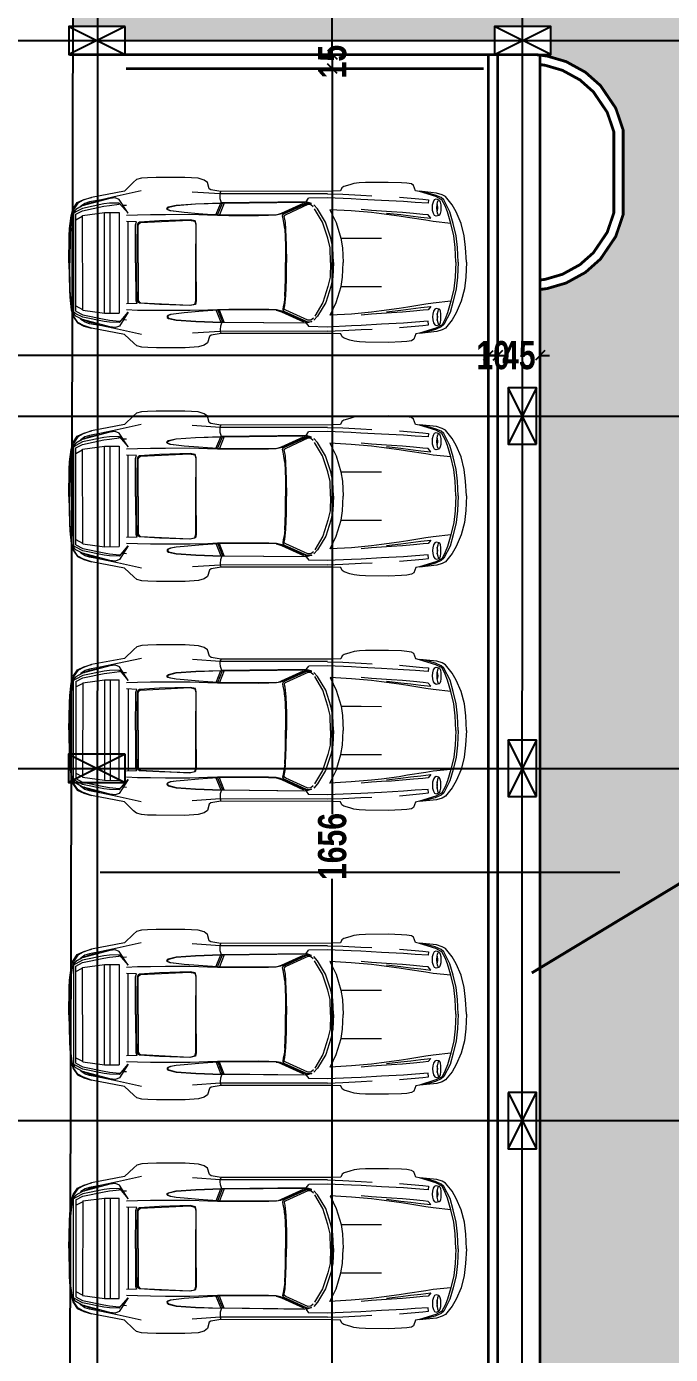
# Model space of a CAD drawing. Extents: x 285329 to 658348, y -83126 to -16980.
# Drawn here: x 332954 to 333639, y -41972 to -40558 of the extents above; entities that cross this region are included whole.
import ezdxf

# ---------------------------------------------------------------- set-up
doc = ezdxf.new("R2010")
doc.units = 0
doc.layers.get('0').update_dxf_attribs({"linetype": 'CONTINUOUS'})
doc.layers.get('DEFPOINTS').update_dxf_attribs({"color": 9, "linetype": 'CONTINUOUS'})
for name, color, linetype, lineweight in [('A-text finishing', 6, 'CONTINUOUS', 13), ('FIGURES', 153, 'CONTINUOUS', 0), ('VIS', 8, 'CONTINUOUS', 18)]:
    doc.layers.add(name, color=color, linetype=linetype, lineweight=lineweight)
for name, color, linetype in [('AXIS', 1, 'CONTINUOUS'), ('COLUMN', 5, 'CONTINUOUS'), ('FURNITURE', 4, 'CONTINUOUS'), ('HATCH', 8, 'CONTINUOUS'), ('WALL', 7, 'CONTINUOUS')]:
    doc.layers.add(name, color=color, linetype=linetype)
doc.styles.add('CITYBLUEPRINT', font='cityb___.ttf', dxfattribs={"width": 0.8})
doc.dimstyles.new('50', dxfattribs={"dimtxt": 30, "dimasz": 10, "dimexe": 5, "dimexo": 6, "dimgap": 5, "dimtad": 0, "dimdec": 0, "dimdsep": 46, "dimtxsty": 'CITYBLUEPRINT', "dimblk1": 'OBLIQUE', "dimblk2": 'OBLIQUE', "dimsah": 1, "dimcen": 0.05, "dimdle": 0.03, "dimclre": 22, "dimclrt": 7, "dimadec": 0, "dimazin": 0, "dimtfac": 1, "dimtdec": 0, "dimtix": 1, "dimtmove": 0, "dimatfit": 3, "dimldrblk": 'OBLIQUE', "dimfxl": 1, "dimtolj": 1, "dimtzin": 0, "dimarcsym": 0})

# ---------------------------------------------------------------- blocks, each defined once
blk = doc.blocks.new('XREF1$0$02PCAR09')
at = {"color": 0, "linetype": 'ByBlock'}
for p, q in [((-139.39, 33.77), (-143.26, 30.05)), ((-138.14, 34.83), (-139.39, 33.77)), ((-136.04, 35.43), (-138.14, 34.83)), ((-133.57, 35.58), (-136.04, 35.43)), ((-129.86, 35.7), (-133.57, 35.58)), ((-117.88, 35.7), (-129.86, 35.7)), ((-112.33, 35.34), (-117.88, 35.7)), ((-109.85, 34.59), (-112.33, 35.34)), ((-108.47, 33.6), (-109.85, 34.59)), ((-107.73, 30.95), (-108.47, 33.6)), ((-42.26, 33.45), (-44.85, 33.29)), ((-32.75, 33.53), (-42.26, 33.45)), ((-27.18, 33.31), (-32.75, 33.53)), ((-143.26, 30.05), (-157.04, 27.42)), ((-146.25, 27.9), (-152.81, 26.43)), ((-136.16, 30.07), (-146.25, 27.9)), ((-103.18, 28.82), (-114.79, 29.59)), ((-107, 30.43), (-107.73, 30.95)), ((-102.8, 29.76), (-107, 30.43)), ((-103.18, 28.82), (-102.8, 29.76)), ((-58.2, 28.79), (-103.18, 28.82)), ((-103.18, 28.09), (-103.18, 28.82)), ((-103.06, 26.7), (-103.18, 28.09)), ((-56.22, 29.83), (-102.8, 29.76)), ((-58.2, 28.77), (-51.78, 28.55)), ((-52.64, 29.95), (-56.22, 29.83)), ((-52.16, 31.23), (-52.64, 29.95)), ((-51.29, 31.76), (-52.16, 31.23)), ((-51.78, 28.55), (-44.15, 28.14)), ((-48.85, 32.53), (-51.29, 31.76)), ((-47.09, 33.02), (-48.85, 32.53)), ((-44.85, 33.29), (-47.09, 33.02)), ((-44.15, 28.14), (-39.54, 27.93)), ((-24.96, 33.14), (-27.18, 33.31)), ((-22.98, 32.83), (-24.96, 33.14)), ((-22.13, 32.24), (-22.98, 32.83)), ((-21.22, 30), (-22.13, 32.24)), ((-19.65, 29.66), (-21.22, 30)), ((-12.48, 29.04), (-19.65, 29.78)), ((-12.79, 27.56), (-19.65, 29.66)), ((-13.04, 28.18), (-17.96, 29.55)), ((-10.59, 27.09), (-13.04, 28.18)), ((-10.14, 28.29), (-12.48, 29.04)), ((-8.78, 27.56), (-10.14, 28.29)), ((-165.56, 19.69), (-164.79, 22.49)), ((-164.42, 22.49), (-165.19, 19.69)), ((-164.79, 22.49), (-162.98, 25.22)), ((-163.6, 22.32), (-164.59, 21.21)), ((-162.81, 24.98), (-164.42, 22.49)), ((-160.88, 23.8), (-163.6, 22.32)), ((-160.77, 22.81), (-163.6, 21.32)), ((-162.98, 25.22), (-160.29, 26.5)), ((-160.49, 26.23), (-162.81, 24.98)), ((-161.5, 23.73), (-161.74, 23.33)), ((-159.78, 24.91), (-161.5, 23.73)), ((-149.39, 26.87), (-160.88, 23.8)), ((-151.85, 24.65), (-160.77, 22.81)), ((-160.77, 21.82), (-151.85, 23.66)), ((-157.04, 27.42), (-160.49, 26.23)), ((-160.29, 26.5), (-157.04, 27.42)), ((-159.78, 24.24), (-160.17, 23.99)), ((-157.91, 25.53), (-159.78, 24.91)), ((-157.91, 25.01), (-159.78, 24.24)), ((-152.81, 26.43), (-157.91, 25.53)), ((-153.83, 25.85), (-157.91, 25.01)), ((-153.47, 26.28), (-153.83, 25.85)), ((-149.51, 24.91), (-151.85, 24.65)), ((-151.85, 23.66), (-149.51, 24.04)), ((-145.43, 25.03), (-149.51, 24.91)), ((-149.51, 24.04), (-145.43, 24.53)), ((-147.04, 27.13), (-149.39, 26.87)), ((-145.43, 26.52), (-147.04, 27.13)), ((-141.73, 20.71), (-145.43, 26.52)), ((-145.43, 25.03), (-141.73, 20.73)), ((-145.43, 24.53), (-145.43, 25.03)), ((-142.39, 24.02), (-143.85, 23.95)), ((-125.42, 22.45), (-125.37, 22.96)), ((-125.08, 22.11), (-125.42, 22.45)), ((-125.37, 22.96), (-124.86, 23.34)), ((-125.15, 22.43), (-125.13, 22.84)), ((-124.89, 22.11), (-125.15, 22.43)), ((-125.13, 22.84), (-124.69, 23.22)), ((-124.86, 23.34), (-121.58, 24.14)), ((-124.69, 23.22), (-121.6, 24.01)), ((-121.6, 24.01), (-113.44, 24.57)), ((-121.58, 24.14), (-113.44, 24.69)), ((-113.44, 24.69), (-102.68, 25.08)), ((-113.44, 24.57), (-102.68, 24.96)), ((-104.9, 20.03), (-102.9, 24.96)), ((-104.22, 19.99), (-102.17, 24.96)), ((-101.45, 24.96), (-103.47, 19.98)), ((-102.68, 25.44), (-103.06, 26.7)), ((-67.1, 25.44), (-102.68, 25.06)), ((-102.68, 25.08), (-102.68, 25.44)), ((-102.68, 24.94), (-67.65, 25.32)), ((-102.68, 25.06), (-102.68, 24.94)), ((-77.45, 20.66), (-68.24, 24.88)), ((-67.39, 24.89), (-76.59, 20.66)), ((-76.17, 20.52), (-66.86, 24.77)), ((-66.4, 24.24), (-75.65, 20.03)), ((-66.42, 25.2), (-67.39, 24.89)), ((-67.1, 25.46), (-66.11, 26.89)), ((-67.1, 25.54), (-67.1, 25.54)), ((-64.81, 24.72), (-67.1, 25.46)), ((-66.86, 24.77), (-65.78, 24.81)), ((-65.14, 24.16), (-66.4, 24.24)), ((-58.32, 27.06), (-66.11, 26.89)), ((-65.78, 24.81), (-64.81, 24.72)), ((-64.13, 23.29), (-65.14, 24.16)), ((-62.4, 22.49), (-63.89, 24.21)), ((-60.22, 16.82), (-63.6, 22.49)), ((-58.97, 16.82), (-62.4, 22.49)), ((-48.2, 26.63), (-58.32, 27.06)), ((-44.15, 26.41), (-48.2, 26.63)), ((-35.6, 25.95), (-44.15, 26.41)), ((-26.33, 25.46), (-35.6, 25.95)), ((-28.03, 27.35), (-18.29, 26.45)), ((-21.41, 25.08), (-26.33, 25.46)), ((-16.03, 24.72), (-21.41, 25.08)), ((-18.29, 26.45), (-15.88, 26.19)), ((-15.88, 26.19), (-16.03, 24.72)), ((-14.22, 22.91), (-14.12, 24.14)), ((-14.12, 21.68), (-14.22, 22.91)), ((-14.12, 24.14), (-13.76, 25.41)), ((-13.76, 25.41), (-13.28, 26.26)), ((-13.28, 26.26), (-12.67, 26.55)), ((-10.26, 26.19), (-12.79, 27.56)), ((-12.67, 26.55), (-11.49, 26.19)), ((-12.31, 22.86), (-12.22, 24.26)), ((-12.24, 21.56), (-12.31, 22.86)), ((-12.04, 22.86), (-12.24, 21.56)), ((-12.22, 24.26), (-12.07, 25.22)), ((-12.22, 24.26), (-12.04, 22.86)), ((-12.07, 25.22), (-11.81, 25.93)), ((-11.81, 25.93), (-11.49, 26.19)), ((-11.49, 26.19), (-11.18, 25.93)), ((-11.18, 25.93), (-10.93, 25.22)), ((-10.93, 25.22), (-10.74, 24.13)), ((-10.74, 24.13), (-10.69, 22.86)), ((-10.69, 22.86), (-10.74, 21.58)), ((-9.43, 26.13), (-10.59, 27.09)), ((-8.9, 23.63), (-10.26, 26.19)), ((-6.9, 21.08), (-9.43, 26.13)), ((-7.91, 21.15), (-8.9, 23.63)), ((-5.94, 24.09), (-8.78, 27.56)), ((-4.27, 21.14), (-5.94, 24.09)), ((-166.21, 14.44), (-165.56, 19.69)), ((-165.19, 19.69), (-165.8, 14.82)), ((-163.6, 21.32), (-164.59, 20.71)), ((-164.59, -21.21), (-164.59, 21.21)), ((-163.6, 20.33), (-160.77, 21.82)), ((-163.6, 20.33), (-163.6, -20.33)), ((-163.6, 18.05), (-160.88, 19.53)), ((-160.77, 19.82), (-151.61, 21.07)), ((-160.77, 19.82), (-160.77, -19.82)), ((-151.61, 21.07), (-151.61, -21.07)), ((-151.61, 21.07), (-145.43, 21.07)), ((-149.26, 21.07), (-149.26, -21.19)), ((-145.43, -21.07), (-145.43, 21.07)), ((-137.77, 19.96), (-142.39, 19.75)), ((-138.14, 17.06), (-142.38, 17.26)), ((-141.73, 17.26), (-141.73, -17.16)), ((-138.57, 15.9), (-138.14, 17.06)), ((-132.34, 20.03), (-137.77, 19.96)), ((-136.98, 17.01), (-137.51, 16.58)), ((-137.08, 16.44), (-136.55, 16.78)), ((-128.55, 17.52), (-136.98, 17.01)), ((-136.55, 16.78), (-115.95, 17.82)), ((-126.04, 20.1), (-132.34, 20.03)), ((-115.76, 17.94), (-128.55, 17.52)), ((-115.78, 20.11), (-126.04, 20.1)), ((-124.01, 21.73), (-125.08, 22.11)), ((-123.84, 21.73), (-124.89, 22.11)), ((-121.62, 21.38), (-124.01, 21.73)), ((-121.62, 21.38), (-123.84, 21.73)), ((-118.22, 21.03), (-121.62, 21.38)), ((-112.19, 20.51), (-118.22, 21.03)), ((-115.95, 17.82), (-113.73, 17.36)), ((-108.37, 19.87), (-115.78, 20.11)), ((-113.56, 17.48), (-115.76, 17.94)), ((-113.73, 17.36), (-113.35, 15.95)), ((-113.2, 16.07), (-113.56, 17.48)), ((-108.37, 20.23), (-112.19, 20.51)), ((-104.22, 19.99), (-108.37, 20.23)), ((-104.27, 19.73), (-108.37, 19.87)), ((-99.56, 19.65), (-104.27, 19.73)), ((-99.52, 19.84), (-104.22, 19.99)), ((-87.11, 19.64), (-99.56, 19.65)), ((-87.11, 19.87), (-99.52, 19.84)), ((-82.86, 19.87), (-87.11, 19.87)), ((-82.86, 19.72), (-87.11, 19.64)), ((-79.67, 19.98), (-82.86, 19.87)), ((-79.63, 19.86), (-82.86, 19.72)), ((-79.67, 19.96), (-78.74, 20.2)), ((-77.89, 20.2), (-79.63, 19.86)), ((-78.74, 20.2), (-77.45, 20.66)), ((-77.21, 20.44), (-77.89, 20.2)), ((-76.59, 20.66), (-77.21, 20.44)), ((-76.95, 19.52), (-76.71, 20.25)), ((-76.73, 18.37), (-76.95, 19.52)), ((-76.42, 16.82), (-76.73, 18.37)), ((-76.71, 20.25), (-76.17, 20.52)), ((-76.22, 19.69), (-76.44, 19.24)), ((-76.44, 19.24), (-76.15, 18.22)), ((-76.1, 14.07), (-76.42, 16.82)), ((-75.65, 20.03), (-76.22, 19.69)), ((-76.15, 18.22), (-75.93, 16.82)), ((-75.93, 16.82), (-75.72, 13.98)), ((-60.22, 16.82), (-60.22, 16.82)), ((-58, 10.14), (-60.22, 16.82)), ((-56.75, 10.14), (-58.97, 16.82)), ((-57.13, 22.11), (-54.53, 16.8)), ((-48.2, 21.63), (-57.13, 22.11)), ((-54.53, 16.8), (-52.55, 10.14)), ((-39.78, 20.85), (-48.2, 21.63)), ((-39.78, 21.75), (-44.12, 22.11)), ((-35.6, 21.46), (-39.78, 21.75)), ((-35.6, 20.37), (-39.78, 20.85)), ((-31.38, 21.21), (-35.6, 21.46)), ((-28.21, 19.38), (-35.6, 20.37)), ((-33.48, 20.69), (-27.45, 19.99)), ((-26.79, 20.88), (-31.38, 21.21)), ((-24.62, 18.78), (-28.21, 19.38)), ((-27.45, 19.99), (-23.36, 19.5)), ((-22.2, 20.45), (-26.79, 20.88)), ((-17.01, 17.6), (-24.62, 18.78)), ((-23.36, 19.5), (-19.12, 18.97)), ((-18.2, 20.06), (-22.2, 20.45)), ((-19.12, 18.97), (-14.89, 18.51)), ((-16, 19.87), (-18.2, 20.06)), ((-13.95, 17.11), (-17.01, 17.6)), ((-14.89, 18.51), (-16, 19.87)), ((-13.76, 20.44), (-14.12, 21.68)), ((-6.56, 16.32), (-13.95, 17.11)), ((-13.28, 19.65), (-13.76, 20.44)), ((-12.67, 19.33), (-13.28, 19.65)), ((-11.49, 19.6), (-12.67, 19.33)), ((-12.07, 20.57), (-12.24, 21.58)), ((-11.81, 19.84), (-12.07, 20.57)), ((-11.49, 19.6), (-11.81, 19.84)), ((-11.18, 19.81), (-11.49, 19.6)), ((-10.93, 20.51), (-11.18, 19.81)), ((-10.74, 21.58), (-10.93, 20.51)), ((-6.56, 16.32), (-7.91, 21.15)), ((-5.57, 16.32), (-6.9, 21.08)), ((-2.17, 16.31), (-4.27, 21.14)), ((-166.57, 0.02), (-166.35, 11.22)), ((-166.35, 11.22), (-166.21, 14.44)), ((-165.94, 11.59), (-166.08, 0)), ((-165.8, 14.82), (-165.94, 11.59)), ((-138.66, 0), (-138.57, 15.9)), ((-137.9, 15.9), (-138.04, 8.28)), ((-137.51, 16.58), (-137.9, 15.9)), ((-137.56, 8.16), (-137.48, 15.78)), ((-137.48, 15.78), (-137.08, 16.44)), ((-113.4, -0.02), (-113.2, 16.07)), ((-113.35, 15.95), (-113.4, 0.02)), ((-76.1, 14.07), (-75.74, 7.15)), ((-75.72, 13.98), (-75.43, 7.15)), ((-5.26, 11.13), (-6.56, 16.32)), ((-4.27, 11.13), (-5.57, 16.32)), ((-4.7, 6.2), (-5.26, 11.13)), ((-3.7, 6.2), (-4.27, 11.13)), ((-0.87, 11.13), (-2.17, 16.31)), ((-0.31, 6.18), (-0.87, 11.13)), ((-138.04, 8.28), (-138.04, 0)), ((-137.56, 0), (-137.56, 8.16)), ((-75.74, 7.15), (-75.77, 0)), ((-75.43, 7.15), (-75.4, 0)), ((-57.13, 6.18), (-58, 10.14)), ((-56.89, 0), (-57.13, 6.18)), ((-55.9, 6.18), (-56.75, 10.14)), ((-55.64, 0), (-55.9, 6.18)), ((-52.55, 10.14), (-44.12, 10.09)), ((-52.55, 10.14), (-51.92, 6.18)), ((-51.92, 6.18), (-51.68, 0)), ((-44.12, 10.09), (-35.6, 10.09)), ((-4.39, 0), (-4.7, 6.2)), ((-3.4, 0), (-3.7, 6.2)), ((0, 0), (-0.31, 6.18)), ((-165.94, -11.59), (-166.08, 0)), ((-138.66, 0), (-138.57, -15.9)), ((-138.04, -8.28), (-138.04, 0)), ((-137.56, 0), (-137.56, -8.16)), ((-113.4, 0.02), (-113.2, -16.07)), ((-75.74, -7.15), (-75.77, 0)), ((-75.43, -7.15), (-75.4, 0)), ((-56.89, 0), (-57.13, -6.18)), ((-55.64, 0), (-55.9, -6.18)), ((-51.92, -6.18), (-51.68, 0)), ((-4.39, 0), (-4.7, -6.2)), ((-3.4, 0), (-3.7, -6.2)), ((0, 0), (-0.31, -6.18)), ((-166.57, -0.02), (-166.35, -11.22)), ((-113.35, -15.95), (-113.4, -0.02)), ((-137.9, -15.9), (-138.04, -8.28)), ((-137.56, -8.16), (-137.48, -15.78)), ((-76.1, -14.07), (-75.74, -7.15)), ((-75.72, -13.98), (-75.43, -7.15)), ((-58, -10.14), (-60.22, -16.82)), ((-56.75, -10.14), (-58.97, -16.82)), ((-57.13, -6.18), (-58, -10.14)), ((-55.9, -6.18), (-56.75, -10.14)), ((-54.53, -16.8), (-52.55, -10.14)), ((-52.55, -10.14), (-51.92, -6.18)), ((-52.55, -10.14), (-44.12, -10.09)), ((-44.12, -10.09), (-35.6, -10.09)), ((-4.7, -6.2), (-5.26, -11.13)), ((-3.7, -6.2), (-4.27, -11.13)), ((-0.31, -6.18), (-0.87, -11.13)), ((-166.35, -11.22), (-166.21, -14.44)), ((-166.21, -14.44), (-165.56, -19.69)), ((-165.8, -14.82), (-165.94, -11.59)), ((-165.19, -19.69), (-165.8, -14.82)), ((-138.57, -15.9), (-138.14, -17.06)), ((-137.51, -16.58), (-137.9, -15.9)), ((-136.98, -17.01), (-137.51, -16.58)), ((-137.48, -15.78), (-137.08, -16.44)), ((-137.08, -16.44), (-136.55, -16.78)), ((-113.73, -17.36), (-113.35, -15.95)), ((-113.2, -16.07), (-113.56, -17.48)), ((-76.1, -14.07), (-76.42, -16.82)), ((-75.93, -16.82), (-75.72, -13.98)), ((-6.56, -16.32), (-13.95, -17.11)), ((-6.56, -16.32), (-7.91, -21.15)), ((-5.57, -16.32), (-6.9, -21.08)), ((-5.26, -11.13), (-6.56, -16.32)), ((-4.27, -11.13), (-5.57, -16.32)), ((-2.17, -16.31), (-4.27, -21.14)), ((-0.87, -11.13), (-2.17, -16.31)), ((-165.56, -19.69), (-164.79, -22.49)), ((-164.42, -22.49), (-165.19, -19.69)), ((-163.6, -21.32), (-164.59, -20.71)), ((-163.6, -22.32), (-164.59, -21.21)), ((-163.6, -18.05), (-160.88, -19.53)), ((-163.6, -20.33), (-160.77, -21.82)), ((-160.77, -22.81), (-163.6, -21.32)), ((-160.77, -19.82), (-151.61, -21.07)), ((-160.77, -21.82), (-151.85, -23.66)), ((-151.61, -21.07), (-145.43, -21.07)), ((-141.73, -20.71), (-145.43, -26.52)), ((-145.43, -25.03), (-141.73, -20.73)), ((-137.77, -19.96), (-142.39, -19.75)), ((-138.14, -17.06), (-142.38, -17.26)), ((-132.34, -20.03), (-137.77, -19.96)), ((-128.55, -17.52), (-136.98, -17.01)), ((-136.55, -16.78), (-115.95, -17.82)), ((-126.04, -20.1), (-132.34, -20.03)), ((-115.76, -17.94), (-128.55, -17.52)), ((-115.78, -20.11), (-126.04, -20.1)), ((-125.08, -22.11), (-125.42, -22.45)), ((-124.89, -22.11), (-125.15, -22.43)), ((-124.01, -21.73), (-125.08, -22.11)), ((-123.84, -21.73), (-124.89, -22.11)), ((-121.62, -21.38), (-124.01, -21.73)), ((-121.62, -21.38), (-123.84, -21.73)), ((-118.22, -21.03), (-121.62, -21.38)), ((-112.19, -20.51), (-118.22, -21.03)), ((-115.95, -17.82), (-113.73, -17.36)), ((-108.37, -19.87), (-115.78, -20.11)), ((-113.56, -17.48), (-115.76, -17.94)), ((-108.37, -20.23), (-112.19, -20.51)), ((-104.27, -19.73), (-108.37, -19.87)), ((-104.22, -19.99), (-108.37, -20.23)), ((-104.9, -20.03), (-102.9, -24.96)), ((-99.56, -19.65), (-104.27, -19.73)), ((-99.52, -19.84), (-104.22, -19.99)), ((-104.22, -19.99), (-102.17, -24.96)), ((-101.45, -24.96), (-103.47, -19.98)), ((-87.11, -19.64), (-99.56, -19.65)), ((-87.11, -19.87), (-99.52, -19.84)), ((-82.86, -19.72), (-87.11, -19.64)), ((-82.86, -19.87), (-87.11, -19.87)), ((-79.63, -19.86), (-82.86, -19.72)), ((-79.67, -19.98), (-82.86, -19.87)), ((-79.67, -19.96), (-78.74, -20.2)), ((-77.89, -20.2), (-79.63, -19.86)), ((-78.74, -20.2), (-77.45, -20.66)), ((-77.21, -20.44), (-77.89, -20.2)), ((-77.45, -20.66), (-68.24, -24.88)), ((-76.59, -20.66), (-77.21, -20.44)), ((-76.73, -18.37), (-76.95, -19.52)), ((-76.95, -19.52), (-76.71, -20.25)), ((-76.42, -16.82), (-76.73, -18.37)), ((-76.71, -20.25), (-76.17, -20.52)), ((-67.39, -24.89), (-76.59, -20.66)), ((-76.44, -19.24), (-76.15, -18.22)), ((-76.22, -19.69), (-76.44, -19.24)), ((-75.65, -20.03), (-76.22, -19.69)), ((-76.17, -20.52), (-66.86, -24.77)), ((-76.15, -18.22), (-75.93, -16.82)), ((-66.4, -24.24), (-75.65, -20.03)), ((-60.22, -16.82), (-63.6, -22.49)), ((-58.97, -16.82), (-62.4, -22.49)), ((-60.22, -16.82), (-60.22, -16.82)), ((-57.13, -22.11), (-54.53, -16.8)), ((-48.2, -21.63), (-57.13, -22.11)), ((-39.78, -20.85), (-48.2, -21.63)), ((-39.78, -21.75), (-44.12, -22.11)), ((-35.6, -20.37), (-39.78, -20.85)), ((-35.6, -21.46), (-39.78, -21.75)), ((-28.21, -19.38), (-35.6, -20.37)), ((-31.38, -21.21), (-35.6, -21.46)), ((-33.48, -20.69), (-27.45, -19.99)), ((-26.79, -20.88), (-31.38, -21.21)), ((-24.62, -18.78), (-28.21, -19.38)), ((-27.45, -19.99), (-23.36, -19.5)), ((-22.2, -20.45), (-26.79, -20.88)), ((-17.01, -17.6), (-24.62, -18.78)), ((-23.36, -19.5), (-19.12, -18.97)), ((-18.2, -20.06), (-22.2, -20.45)), ((-19.12, -18.97), (-14.89, -18.51)), ((-16, -19.87), (-18.2, -20.06)), ((-13.95, -17.11), (-17.01, -17.6)), ((-14.89, -18.51), (-16, -19.87)), ((-14.12, -21.68), (-14.22, -22.91)), ((-13.76, -20.44), (-14.12, -21.68)), ((-13.28, -19.65), (-13.76, -20.44)), ((-12.67, -19.33), (-13.28, -19.65)), ((-11.49, -19.6), (-12.67, -19.33)), ((-12.24, -21.56), (-12.31, -22.86)), ((-12.07, -20.57), (-12.24, -21.58)), ((-12.04, -22.86), (-12.24, -21.56)), ((-11.81, -19.84), (-12.07, -20.57)), ((-11.49, -19.6), (-11.81, -19.84)), ((-11.18, -19.81), (-11.49, -19.6)), ((-10.93, -20.51), (-11.18, -19.81)), ((-10.74, -21.58), (-10.93, -20.51)), ((-10.69, -22.86), (-10.74, -21.58)), ((-6.9, -21.08), (-9.43, -26.13)), ((-7.91, -21.15), (-8.9, -23.63)), ((-4.27, -21.14), (-5.94, -24.09)), ((-164.79, -22.49), (-162.98, -25.22)), ((-162.81, -24.98), (-164.42, -22.49)), ((-160.88, -23.8), (-163.6, -22.32)), ((-162.98, -25.22), (-160.29, -26.5)), ((-160.49, -26.23), (-162.81, -24.98)), ((-161.5, -23.73), (-161.74, -23.33)), ((-159.78, -24.91), (-161.5, -23.73)), ((-149.39, -26.87), (-160.88, -23.8)), ((-151.85, -24.65), (-160.77, -22.81)), ((-157.04, -27.42), (-160.49, -26.23)), ((-160.29, -26.5), (-157.04, -27.42)), ((-159.78, -24.24), (-160.17, -23.99)), ((-157.91, -25.01), (-159.78, -24.24)), ((-157.91, -25.53), (-159.78, -24.91)), ((-153.83, -25.85), (-157.91, -25.01)), ((-152.81, -26.43), (-157.91, -25.53)), ((-143.26, -30.05), (-157.04, -27.42)), ((-153.47, -26.28), (-153.83, -25.85)), ((-146.25, -27.9), (-152.81, -26.43)), ((-151.85, -23.66), (-149.51, -24.04)), ((-149.51, -24.91), (-151.85, -24.65)), ((-149.51, -24.04), (-145.43, -24.53)), ((-145.43, -25.03), (-149.51, -24.91)), ((-147.04, -27.13), (-149.39, -26.87)), ((-145.43, -26.52), (-147.04, -27.13)), ((-145.43, -24.53), (-145.43, -25.03)), ((-142.39, -24.02), (-143.85, -23.95)), ((-125.42, -22.45), (-125.37, -22.96)), ((-125.37, -22.96), (-124.86, -23.34)), ((-125.15, -22.43), (-125.13, -22.84)), ((-125.13, -22.84), (-124.69, -23.22)), ((-124.86, -23.34), (-121.58, -24.14)), ((-124.69, -23.22), (-121.6, -24.01)), ((-121.6, -24.01), (-113.44, -24.57)), ((-121.58, -24.14), (-113.44, -24.69)), ((-113.44, -24.57), (-102.68, -24.96)), ((-113.44, -24.69), (-102.68, -25.08)), ((-103.06, -26.7), (-103.18, -28.09)), ((-102.68, -25.44), (-103.06, -26.7)), ((-102.68, -25.06), (-102.68, -24.94)), ((-102.68, -24.94), (-67.65, -25.32)), ((-67.1, -25.44), (-102.68, -25.06)), ((-102.68, -25.08), (-102.68, -25.44)), ((-66.42, -25.2), (-67.39, -24.89)), ((-64.81, -24.72), (-67.1, -25.46)), ((-67.1, -25.46), (-66.11, -26.89)), ((-67.1, -25.54), (-67.1, -25.54)), ((-66.86, -24.77), (-65.78, -24.81)), ((-65.14, -24.16), (-66.4, -24.24)), ((-58.32, -27.06), (-66.11, -26.89)), ((-65.78, -24.81), (-64.81, -24.72)), ((-64.13, -23.29), (-65.14, -24.16)), ((-62.4, -22.49), (-63.89, -24.21)), ((-48.2, -26.63), (-58.32, -27.06)), ((-44.15, -26.41), (-48.2, -26.63)), ((-35.6, -25.95), (-44.15, -26.41)), ((-26.33, -25.46), (-35.6, -25.95)), ((-28.03, -27.35), (-18.29, -26.45)), ((-21.41, -25.08), (-26.33, -25.46)), ((-16.03, -24.72), (-21.41, -25.08)), ((-12.79, -27.56), (-19.65, -29.66)), ((-18.29, -26.45), (-15.88, -26.19)), ((-15.88, -26.19), (-16.03, -24.72)), ((-14.22, -22.91), (-14.12, -24.14)), ((-14.12, -24.14), (-13.76, -25.41)), ((-13.76, -25.41), (-13.28, -26.26)), ((-13.28, -26.26), (-12.67, -26.55)), ((-10.59, -27.09), (-13.04, -28.18)), ((-10.26, -26.19), (-12.79, -27.56)), ((-12.67, -26.55), (-11.49, -26.19)), ((-12.31, -22.86), (-12.22, -24.26)), ((-12.22, -24.26), (-12.04, -22.86)), ((-12.22, -24.26), (-12.07, -25.22)), ((-12.07, -25.22), (-11.81, -25.93)), ((-11.81, -25.93), (-11.49, -26.19)), ((-11.49, -26.19), (-11.18, -25.93)), ((-11.18, -25.93), (-10.93, -25.22)), ((-10.93, -25.22), (-10.74, -24.13)), ((-10.74, -24.13), (-10.69, -22.86)), ((-9.43, -26.13), (-10.59, -27.09)), ((-8.9, -23.63), (-10.26, -26.19)), ((-8.78, -27.56), (-10.14, -28.29)), ((-5.94, -24.09), (-8.78, -27.56)), ((-136.16, -30.07), (-146.25, -27.9)), ((-139.39, -33.77), (-143.26, -30.05)), ((-103.18, -28.82), (-114.79, -29.59)), ((-107.73, -30.95), (-108.47, -33.6)), ((-107, -30.43), (-107.73, -30.95)), ((-102.8, -29.76), (-107, -30.43)), ((-103.18, -28.09), (-103.18, -28.82)), ((-58.2, -28.79), (-103.18, -28.82)), ((-103.18, -28.82), (-102.8, -29.76)), ((-56.22, -29.83), (-102.8, -29.76)), ((-58.2, -28.77), (-51.78, -28.55)), ((-52.64, -29.95), (-56.22, -29.83)), ((-52.16, -31.23), (-52.64, -29.95)), ((-51.29, -31.76), (-52.16, -31.23)), ((-51.78, -28.55), (-44.15, -28.14)), ((-48.85, -32.53), (-51.29, -31.76)), ((-47.09, -33.02), (-48.85, -32.53)), ((-44.85, -33.29), (-47.09, -33.02)), ((-42.26, -33.45), (-44.85, -33.29)), ((-44.15, -28.14), (-39.54, -27.93)), ((-27.18, -33.31), (-32.75, -33.53)), ((-24.96, -33.14), (-27.18, -33.31)), ((-22.98, -32.83), (-24.96, -33.14)), ((-22.13, -32.24), (-22.98, -32.83)), ((-21.22, -30), (-22.13, -32.24)), ((-19.65, -29.66), (-21.22, -30)), ((-12.48, -29.04), (-19.65, -29.78)), ((-13.04, -28.18), (-17.96, -29.55)), ((-10.14, -28.29), (-12.48, -29.04)), ((-138.14, -34.83), (-139.39, -33.77)), ((-136.04, -35.43), (-138.14, -34.83)), ((-133.57, -35.58), (-136.04, -35.43)), ((-129.86, -35.7), (-133.57, -35.58)), ((-117.88, -35.7), (-129.86, -35.7)), ((-112.33, -35.34), (-117.88, -35.7)), ((-109.85, -34.59), (-112.33, -35.34)), ((-108.47, -33.6), (-109.85, -34.59)), ((-32.75, -33.53), (-42.26, -33.45))]:
    blk.add_line(p, q, dxfattribs=at)
blk = doc.blocks.new('COLUMN')
at = {"layer": 'AXIS'}
for p, q in [((236924.7, -9644.3), (236984.7, -9674.3)), ((236984.7, -9644.3), (236924.7, -9674.3))]:
    blk.add_line(p, q, dxfattribs=at)
at = {"layer": 'COLUMN'}
blk.add_lwpolyline([(236924.7, -9644.3), (236984.7, -9644.3), (236984.7, -9674.3), (236924.7, -9674.3)], close=True, dxfattribs=at)
blk = doc.blocks.new('cbcb')
at = {"layer": 'AXIS'}
for p, q in [((328671.3, -10741.8), (328670.7, -14326.1)), ((329123.2, -10741.8), (329122.7, -14326.1)), ((327229.2, -12204), (329570.3, -12204)), ((327222.6, -12603.7), (329572, -12603.7)), ((327226.6, -12978.7), (329572, -12978.7)), ((329557.3, -13353.7), (327215.7, -13353.7))]:
    blk.add_line(p, q, dxfattribs=at)
at = {"layer": 'WALL', "linetype": 'Continuous', "ltscale": 3}
blk.add_lwpolyline([(329108.2, -12211.8), (329108, -12211.8)], dxfattribs=at)
at = {"layer": 'WALL', "linetype": 'Continuous', "xscale": -1}
for p in [(565625.4, -2544.7), (565625.2, -3319.4)]:
    blk.add_blockref('COLUMN', p, dxfattribs=at)
for p, rotation in [((92168.8, -21863.3), 180), ((338782.5, -249558.4), 270), ((338782.5, -249933.4), 270), ((319464, 223601), 90)]:
    blk.add_blockref('COLUMN', p, dxfattribs=dict(at, rotation=rotation))
blk = doc.blocks.new('_Oblique')
at = {"color": 0, "lineweight": -2}
blk.add_line((-0.5, -0.5), (0.5, 0.5), dxfattribs=at)
blk = doc.blocks.new('*D2935')
at = {"layer": 'DEFPOINTS', "color": 0, "linetype": 'Continuous', "lineweight": 5, "transparency": 16777216}
for p in [(333287.1, -40088.5), (333279.5, -40588), (333287.1, -40588)]:
    blk.add_point(p, dxfattribs=at)
at = {"layer": 'VIS', "color": 22, "linetype": 'Continuous', "lineweight": -2, "transparency": 16777216}
for p, q in [((333281.1, -40088.5), (333274.5, -40088.5)), ((333281.1, -40588), (333274.5, -40588))]:
    blk.add_line(p, q, dxfattribs=at)
at = {"layer": 'VIS', "color": 0, "linetype": 'Continuous', "lineweight": -2, "transparency": 16777216}
for p, q in [((333279.5, -40088.5), (333279.5, -40302.8)), ((333279.5, -40588.1), (333279.5, -40373.8))]:
    blk.add_line(p, q, dxfattribs=at)
at = {"layer": 'VIS', "color": 0, "linetype": 'Continuous', "lineweight": -2, "transparency": 16777216, "xscale": 10, "yscale": 10, "zscale": 10}
for p, rotation in [((333279.5, -40088.5), 90), ((333279.5, -40588), 270)]:
    blk.add_blockref('_Oblique', p, dxfattribs=dict(at, rotation=rotation))
at = {"layer": 'VIS', "color": 7, "linetype": 'Continuous', "lineweight": 5, "transparency": 16777216, "insert": (333279.5, -40338.3), "char_height": 30, "attachment_point": 5, "rotation": 90, "style": 'CITYBLUEPRINT'}
blk.add_mtext('\\A1;500', dxfattribs=at)
blk = doc.blocks.new('*D2936')
at = {"layer": 'DEFPOINTS', "color": 0, "linetype": 'Continuous', "lineweight": 5, "transparency": 16777216}
for p in [(333287.1, -40588), (333279.5, -40603), (333287.1, -40603)]:
    blk.add_point(p, dxfattribs=at)
at = {"layer": 'VIS', "color": 0, "linetype": 'Continuous', "lineweight": -2, "transparency": 16777216}
for p, q in [((333279.5, -40588), (333279.5, -40578)), ((333279.5, -40588), (333279.5, -40603)), ((333279.5, -40603), (333279.5, -40613))]:
    blk.add_line(p, q, dxfattribs=at)
at = {"layer": 'VIS', "color": 22, "linetype": 'Continuous', "lineweight": -2, "transparency": 16777216}
for p, q in [((333281.1, -40588), (333274.5, -40588)), ((333281.1, -40603), (333274.5, -40603))]:
    blk.add_line(p, q, dxfattribs=at)
at = {"layer": 'VIS', "color": 0, "linetype": 'Continuous', "lineweight": -2, "transparency": 16777216, "xscale": 10, "yscale": 10, "zscale": 10}
for p, rotation in [((333279.5, -40588), 270), ((333279.5, -40603), 90)]:
    blk.add_blockref('_Oblique', p, dxfattribs=dict(at, rotation=rotation))
at = {"layer": 'VIS', "color": 7, "linetype": 'Continuous', "lineweight": 5, "transparency": 16777216, "insert": (333279.5, -40595.5), "char_height": 30, "attachment_point": 5, "rotation": 90, "style": 'CITYBLUEPRINT'}
blk.add_mtext('\\A1;15', dxfattribs=at)
blk = doc.blocks.new('*D2937')
at = {"layer": 'DEFPOINTS', "color": 0, "linetype": 'Continuous', "lineweight": 5, "transparency": 16777216}
for p in [(333287.1, -40603), (333279.5, -42258.7), (333287.1, -42258.7)]:
    blk.add_point(p, dxfattribs=at)
at = {"layer": 'VIS', "color": 22, "linetype": 'Continuous', "lineweight": -2, "transparency": 16777216}
for p, q in [((333281.1, -40603), (333274.5, -40603)), ((333281.1, -42258.7), (333274.5, -42258.7))]:
    blk.add_line(p, q, dxfattribs=at)
at = {"layer": 'VIS', "color": 0, "linetype": 'Continuous', "lineweight": -2, "transparency": 16777216}
for p, q in [((333279.5, -40603), (333279.5, -41396.6)), ((333279.5, -42258.8), (333279.5, -41465.2))]:
    blk.add_line(p, q, dxfattribs=at)
at = {"layer": 'VIS', "color": 0, "linetype": 'Continuous', "lineweight": -2, "transparency": 16777216, "xscale": 10, "yscale": 10, "zscale": 10}
for p, rotation in [((333279.5, -40603), 90), ((333279.5, -42258.7), 270)]:
    blk.add_blockref('_Oblique', p, dxfattribs=dict(at, rotation=rotation))
at = {"layer": 'VIS', "color": 7, "linetype": 'Continuous', "lineweight": 5, "transparency": 16777216, "insert": (333279.5, -41430.9), "char_height": 30, "attachment_point": 5, "rotation": 90, "style": 'CITYBLUEPRINT'}
blk.add_mtext('\\A1;1656', dxfattribs=at)
blk = doc.blocks.new('*D2978')
at = {"layer": 'DEFPOINTS', "color": 0, "linetype": 'Continuous', "lineweight": 5, "transparency": 16777216}
for p in [(331974.2, -40883.1), (333445.5, -40908.1), (333445.5, -40911.7)]:
    blk.add_point(p, dxfattribs=at)
at = {"layer": 'VIS', "color": 22, "linetype": 'Continuous', "lineweight": -2, "transparency": 16777216}
for p, q in [((331974.2, -40889.1), (331974.2, -40913.1)), ((333445.5, -40905.7), (333445.5, -40903.1))]:
    blk.add_line(p, q, dxfattribs=at)
at = {"layer": 'VIS', "color": 0, "linetype": 'Continuous', "lineweight": -2, "transparency": 16777216}
for p, q in [((331974.2, -40908.1), (332683.8, -40908.1)), ((333445.5, -40908.1), (332735.8, -40908.1))]:
    blk.add_line(p, q, dxfattribs=at)
at = {"layer": 'VIS', "color": 0, "linetype": 'Continuous', "lineweight": -2, "transparency": 16777216, "xscale": 10, "yscale": 10, "zscale": 10, "rotation": 180}
blk.add_blockref('_Oblique', (331974.2, -40908.1), dxfattribs=at)
at = {"layer": 'VIS', "color": 0, "linetype": 'Continuous', "lineweight": -2, "transparency": 16777216, "xscale": 10, "yscale": 10, "zscale": 10}
blk.add_blockref('_Oblique', (333445.5, -40908.1), dxfattribs=at)
at = {"layer": 'VIS', "color": 7, "linetype": 'Continuous', "lineweight": 5, "transparency": 16777216, "insert": (332709.8, -40908.1), "char_height": 30, "attachment_point": 5, "style": 'CITYBLUEPRINT'}
blk.add_mtext('\\A1;1471', dxfattribs=at)
blk = doc.blocks.new('*D2979')
at = {"layer": 'DEFPOINTS', "color": 0, "linetype": 'Continuous', "lineweight": 5, "transparency": 16777216}
for p in [(333445.5, -40911.7), (333455.5, -40908.1), (333455.5, -40911.7)]:
    blk.add_point(p, dxfattribs=at)
at = {"layer": 'VIS', "color": 22, "linetype": 'Continuous', "lineweight": -2, "transparency": 16777216}
for p, q in [((333445.5, -40905.7), (333445.5, -40903.1)), ((333455.5, -40905.7), (333455.5, -40903.1))]:
    blk.add_line(p, q, dxfattribs=at)
at = {"layer": 'VIS', "color": 0, "linetype": 'Continuous', "lineweight": -2, "transparency": 16777216}
for p, q in [((333445.5, -40908.1), (333435.5, -40908.1)), ((333445.5, -40908.1), (333455.5, -40908.1)), ((333455.5, -40908.1), (333465.5, -40908.1))]:
    blk.add_line(p, q, dxfattribs=at)
at = {"layer": 'VIS', "color": 0, "linetype": 'Continuous', "lineweight": -2, "transparency": 16777216, "xscale": 10, "yscale": 10, "zscale": 10}
blk.add_blockref('_Oblique', (333445.5, -40908.1), dxfattribs=at)
at = {"layer": 'VIS', "color": 0, "linetype": 'Continuous', "lineweight": -2, "transparency": 16777216, "xscale": 10, "yscale": 10, "zscale": 10, "rotation": 180}
blk.add_blockref('_Oblique', (333455.5, -40908.1), dxfattribs=at)
at = {"layer": 'VIS', "color": 7, "linetype": 'Continuous', "lineweight": 5, "transparency": 16777216, "insert": (333450.5, -40908.1), "char_height": 30, "attachment_point": 5, "style": 'CITYBLUEPRINT'}
blk.add_mtext('\\A1;10', dxfattribs=at)
blk = doc.blocks.new('*D2980')
at = {"layer": 'DEFPOINTS', "color": 0, "linetype": 'Continuous', "lineweight": 5, "transparency": 16777216}
for p in [(333455.5, -40911.7), (333500.5, -40908.1), (333500.5, -40911.7)]:
    blk.add_point(p, dxfattribs=at)
at = {"layer": 'VIS', "color": 22, "linetype": 'Continuous', "lineweight": -2, "transparency": 16777216}
for p, q in [((333455.5, -40905.7), (333455.5, -40903.1)), ((333500.5, -40905.7), (333500.5, -40903.1))]:
    blk.add_line(p, q, dxfattribs=at)
at = {"layer": 'VIS', "color": 0, "linetype": 'Continuous', "lineweight": -2, "transparency": 16777216}
for p, q in [((333455.5, -40908.1), (333445.5, -40908.1)), ((333455.5, -40908.1), (333456.5, -40908.1)), ((333500.5, -40908.1), (333499.4, -40908.1)), ((333500.5, -40908.1), (333510.5, -40908.1))]:
    blk.add_line(p, q, dxfattribs=at)
at = {"layer": 'VIS', "color": 0, "linetype": 'Continuous', "lineweight": -2, "transparency": 16777216, "xscale": 10, "yscale": 10, "zscale": 10}
blk.add_blockref('_Oblique', (333455.5, -40908.1), dxfattribs=at)
at = {"layer": 'VIS', "color": 0, "linetype": 'Continuous', "lineweight": -2, "transparency": 16777216, "xscale": 10, "yscale": 10, "zscale": 10, "rotation": 180}
blk.add_blockref('_Oblique', (333500.5, -40908.1), dxfattribs=at)
at = {"layer": 'VIS', "color": 7, "linetype": 'Continuous', "lineweight": 5, "transparency": 16777216, "insert": (333478, -40908.1), "char_height": 30, "attachment_point": 5, "style": 'CITYBLUEPRINT'}
blk.add_mtext('\\A1;45', dxfattribs=at)

msp = doc.modelspace()

# ---------------------------------------------------------------- hatches: boundary and pattern name
at = {"layer": 'FURNITURE', "ltscale": 3}
h = msp.add_hatch(dxfattribs=at)
h.set_pattern_fill('DOTS', color=256, scale=10, angle=45, style=0)
h.paths.add_polyline_path([(333481.51, -40088.53), (333029.56, -40088.53), (333029.54, -40198.29), (333481.49, -40198.29)])
h.paths.add_polyline_path([(333029.56, -40088.53), (333004.8, -40088.53), (333004.55, -40198.29), (333029.54, -40198.29)])
h.paths.add_polyline_path([(333029.54, -40198.29), (333004.55, -40198.29), (333004.02, -40441.14), (333029.51, -40441.14)])
h.paths.add_polyline_path([(333481.49, -40198.29), (333029.54, -40198.29), (333029.51, -40441.14), (333206.83, -40441.14), (333289.48, -40392.51), (333289.48, -40441.14), (333481.46, -40441.14)])
h.paths.add_polyline_path([(333029.51, -40441.14), (333004.02, -40441.14), (333003.76, -40558.04), (333029.49, -40558.04)])
h.paths.add_polyline_path([(333481.46, -40441.14), (333289.48, -40441.14), (333289.48, -40489.78), (333206.83, -40441.14), (333029.51, -40441.14), (333029.49, -40558.04), (333059.18, -40558.04), (333059.18, -40573.04), (333451.97, -40573.04), (333451.97, -40558.04), (333481.44, -40558.04)])
h.paths.add_polyline_path([(333655.46, -40441.14), (333481.46, -40441.14), (333481.44, -40558.04), (333511.97, -40558.04), (333511.97, -40573.04), (333846.08, -40573.04, 0.3374279)])
h.paths.add_polyline_path([(333975.78, -40247.49, -0.3840175), (333930.4, -40198.29), (333481.49, -40198.29), (333481.46, -40441.14), (333655.46, -40441.14, -0.3374279), (333846.08, -40573.04), (333929.36, -40573.04, -0.9251538), (334028.75, -40580.78), (334034.13, -40580.78)])
h.paths.add_polyline_path([(333947.96, -40088.54), (333585.46, -40088.54), (333481.51, -40088.54), (333481.49, -40198.29), (333930.4, -40198.29, -0.2939474), (333959.14, -40152.44)])
h.paths.add_polyline_path([(333855.46, -40740.93), (333806.82, -40740.93), (333855.46, -40658.28), (333855.46, -40630.67, 0.0767538), (333846.08, -40573.04), (333511.97, -40573.04), (333511.97, -40590.69), (333528.25, -40595.46), (333548.81, -40606.77), (333564.83, -40621), (333581.04, -40644.94), (333588.96, -40668.29), (333588.96, -40713.29), (333588.96, -40758.29), (333581.04, -40781.64), (333564.83, -40805.58), (333548.81, -40819.81), (333528.25, -40831.12), (333507.99, -40837.05), (333500.46, -40838.01), (333500.46, -40972.71), (333855.46, -40972.71)])
h.paths.add_polyline_path([(333928.75, -40580.78, -0.038878), (333929.36, -40573.04), (333846.08, -40573.04, -0.0767538), (333855.46, -40630.67), (333855.46, -40658.28), (333904.1, -40740.93), (333855.46, -40740.93), (333855.46, -40972.71), (333930.4, -40972.71, -0.991973), (334030.39, -40973.52, -1.0080919), (333930.4, -40972.71), (333855.46, -40972.71), (333855.46, -41345.84), (334138.18, -41175.14), (334034.13, -40580.78), (334028.75, -40580.78, -1)])
h.paths.add_polyline_path([(333855.46, -40972.71), (333500.46, -40972.71), (333500.46, -41347.71), (333852.36, -41347.71), (333855.46, -41345.84)])
h.paths.add_polyline_path([(333814.73, -41370.19), (333852, -41347.71), (333500.46, -41347.71), (333500.46, -41560.17)])
edge = h.paths.add_edge_path()
edge.add_spline(control_points=[(333855.46, -41384.84), (333855.46, -41384.84), (333844.39, -41391.39), (333815.06, -41384.69), (333814.73, -41370.43)], knot_values=[105.2644355, 105.2644355, 105.2644355, 105.2644355, 105.2644473, 148.3114726, 148.3114726, 148.3114726, 148.3114726], degree=3, periodic=0)
edge.add_line((333814.73, -41370.43), (333500.46, -41560.17))
edge.add_line((333500.46, -41560.17), (333500.46, -41722.7))
edge.add_line((333500.46, -41722.7), (333855.46, -41722.7))
edge.add_line((333855.46, -41722.7), (333855.46, -41384.84))
h.paths.add_polyline_path([(334138.18, -41175.14), (333980.38, -41270.41), (333980.38, -41296.49, -0.4142136), (334030.38, -41346.49, -0.9878756), (333930.4, -41347.71), (333855.46, -41347.71), (333855.46, -41722.7), (333915.73, -41722.7, -0.9994298), (334015.73, -41722.76, -1.0005706), (333915.73, -41722.7), (333855.46, -41722.7), (333855.46, -42064.24), (333904.1, -42146.89), (333855.46, -42146.89), (333855.46, -42230.69, -0.0337185), (333853.64, -42257.58), (333930.4, -42257.58, -0.9994298), (334030.4, -42257.63, -0.4142136), (333980.4, -42307.63), (333980.4, -42351.54), (334308.36, -42147.29)])
h.paths.add_polyline_path([(333855.46, -41722.7), (333500.46, -41722.7), (333500.46, -41873.58), (333500.46, -42009.38), (333504.49, -42009.9), (333524.75, -42015.83), (333545.31, -42027.14), (333561.33, -42041.37), (333577.53, -42065.31), (333585.46, -42088.66), (333585.46, -42133.66), (333585.46, -42178.66), (333577.53, -42202), (333561.33, -42225.94), (333545.31, -42240.17), (333524.75, -42251.49), (333511.65, -42255.32), (333511.65, -42257.58), (333853.64, -42257.58, 0.0337185), (333855.46, -42230.69), (333855.46, -42146.89), (333806.82, -42146.89), (333855.46, -42064.24)])
h.paths.add_polyline_path([(333853.64, -42257.58), (333511.65, -42257.58), (333511.65, -42272.58), (333481.19, -42272.58), (333481.16, -42430.69), (333655.46, -42430.69, 0.375254)], flags=17)
h.paths.add_polyline_path([(333481.19, -42272.58), (333451.65, -42272.58), (333451.65, -42258.74), (333059.18, -42258.74), (333059.18, -42272.58), (333029.24, -42272.58), (333029.22, -42430.69), (333241.72, -42430.69), (333241.72, -42382.06), (333324.37, -42430.69), (333481.16, -42430.69)])
h.paths.add_polyline_path([(333481.16, -42430.69), (333324.37, -42430.69), (333241.72, -42479.33), (333241.72, -42430.69), (333029.22, -42430.69), (333029.18, -42656.28), (333049.98, -42656.28), (333049.98, -42676.28), (333450.46, -42676.28), (333450.46, -42656.28), (333481.13, -42656.28)])
h.paths.add_polyline_path([(333980.4, -42351.54), (333980.4, -42307.63, -0.4145477), (333930.4, -42257.58), (333853.64, -42257.58, -0.375254), (333655.46, -42430.69), (333481.16, -42430.69), (333481.13, -42656.28), (333491.05, -42656.28)])
h.paths.add_polyline_path([(333029.22, -42430.69), (332999.98, -42430.69), (332999.98, -42676.28), (333009.98, -42676.28), (333009.98, -42656.28), (333029.18, -42656.28)])
h.paths.add_polyline_path([(333029.24, -42272.58), (332999.98, -42272.58), (332999.98, -42430.69), (333029.22, -42430.69)])
h.paths.add_polyline_path([(333403.95, -40437.41), (333559.24, -40437.07), (333559.14, -40393.68), (333403.85, -40394.02)], flags=9)
h.paths.add_polyline_path([(333851.05, -41157.92), (333850.71, -41002.63), (333807.32, -41002.72), (333807.66, -41158.01)], flags=24)
h.paths.add_polyline_path([(333851.05, -41958.08), (333850.71, -41802.79), (333807.32, -41802.89), (333807.66, -41958.18)], flags=24)
h.paths.add_polyline_path([(333370.95, -42426.29), (333526.25, -42425.94), (333526.15, -42382.55), (333370.86, -42382.89)], flags=9)

# ---------------------------------------------------------------- linework, layer by layer
at = {"layer": 'A-text finishing', "const_width": 3}
for points in [[(333496.42, -40588.04), (332999.98, -40588.04)], [(333445.46, -40588.04), (333445.46, -42258.74)], [(333455.46, -40588.04), (333455.46, -42258.74)], [(333588.96, -40713.29), (333588.96, -40668.29), (333581.04, -40644.94), (333564.83, -40621), (333548.81, -40606.77), (333528.25, -40595.46), (333507.99, -40589.53), (333496.42, -40588.04)], [(333500.46, -41873.58), (333500.46, -40588.04)], [(333578.96, -40713.29), (333578.96, -40669.94), (333572, -40649.43), (333557.25, -40627.64), (333543.01, -40614.99), (333524.39, -40604.75), (333505.94, -40599.35), (333500.46, -40598.64)], [(333588.96, -40713.29), (333588.96, -40758.29), (333581.04, -40781.64), (333564.83, -40805.58), (333548.81, -40819.81), (333528.25, -40831.12), (333507.99, -40837.05), (333500.46, -40838.01)], [(333578.96, -40713.29), (333578.96, -40756.64), (333572, -40777.14), (333557.25, -40798.93), (333543.01, -40811.58), (333524.39, -40821.83), (333505.94, -40827.23), (333500.46, -40827.93)], [(333500.46, -42243.74), (333500.46, -41873.58)]]:
    msp.add_lwpolyline(points, dxfattribs=at)
at = {"layer": 'FURNITURE', "ltscale": 3}
msp.add_line((332999.98, -42258.74), (333004.8, -40088.53), dxfattribs=at)
at = {"layer": 'HATCH', "linetype": 'ByBlock', "ltscale": 3}
msp.add_line((333585.46, -41458.41), (333032.46, -41458.41), dxfattribs=at)
at = {"layer": 'WALL', "color": 6, "linetype": 'Continuous'}
msp.add_line((334161.84, -41160.85), (333491.74, -41565.44), dxfattribs=at)
at = {"layer": 'WALL', "linetype": 'Continuous', "const_width": 3}
for points in [[(333059.98, -40588.04), (333440.46, -40588.04)], [(333059.98, -40603.04), (333440.46, -40603.04)], [(333814.73, -41370.19), (333491.74, -41565.44)]]:
    msp.add_lwpolyline(points, dxfattribs=at)

# ---------------------------------------------------------------- block references
at = {"layer": 'FIGURES', "lineweight": 0}
for p, xscale, yscale, zscale, rotation in [((333422.17, -40809.04, -260.83), -2.539999999841102, 2.539999999105928, 2.540000000000873, 180.076842413783), ((333422.17, -41057.72), -2.539999999841102, 2.539999999105928, 2.540000000000873, 180.076842413783), ((333422.17, -41307.45, -260.83), 2.539999999841102, 2.539999999841102, 2.539999999841102, 359.923157586217), ((333422.17, -41609.37, -260.83), -2.539999999841102, 2.539999999105928, 2.540000000000873, 180.076842413783), ((333422.17, -41859.1), 2.539999999841102, 2.539999999841102, 2.539999999841102, 359.923157586217)]:
    msp.add_blockref('XREF1$0$02PCAR09', p, dxfattribs=dict(at, xscale=xscale, yscale=yscale, zscale=zscale, rotation=rotation))
at = {"layer": 'VIS', "linetype": 'Continuous', "lineweight": 5}
msp.add_blockref('cbcb', (4358.43, -28369.04), dxfattribs=at)

# ---------------------------------------------------------------- dimensions: what is measured, and where the dimension line sits
for base, p1, p2, picture, middle in [((333279.52, -40588.04), (333287.07, -40088.53), (333287.07, -40588.04), '*D2935', (333279.52, -40338.28)), ((333279.52, -40603.04), (333287.07, -40588.04), (333287.07, -40603.04), '*D2936', (333279.52, -40595.54)), ((333279.52, -42258.74), (333287.07, -40603.04), (333287.07, -42258.74), '*D2937', (333279.52, -41430.89))]:
    dim = msp.add_linear_dim(base=base, p1=p1, p2=p2, angle=90, dimstyle='50', override={"dimtmove": 1}, dxfattribs=at)
    dim.commit()
    dim.dimension.update_dxf_attribs({"geometry": picture, "text_midpoint": middle})
for base, p1, p2, picture, middle in [((333445.46, -40908.14), (331974.2, -40883.09), (333445.46, -40911.66), '*D2978', (332709.83, -40908.14)), ((333455.46, -40908.14), (333445.46, -40911.66), (333455.46, -40911.66), '*D2979', (333450.46, -40908.14)), ((333500.46, -40908.14), (333455.46, -40911.66), (333500.46, -40911.66), '*D2980', (333477.96, -40908.14))]:
    dim = msp.add_linear_dim(base=base, p1=p1, p2=p2, dimstyle='50', override={"dimtmove": 1}, dxfattribs=at)
    dim.commit()
    dim.dimension.update_dxf_attribs({"geometry": picture, "text_midpoint": middle})

doc.saveas('drawing.dxf')
